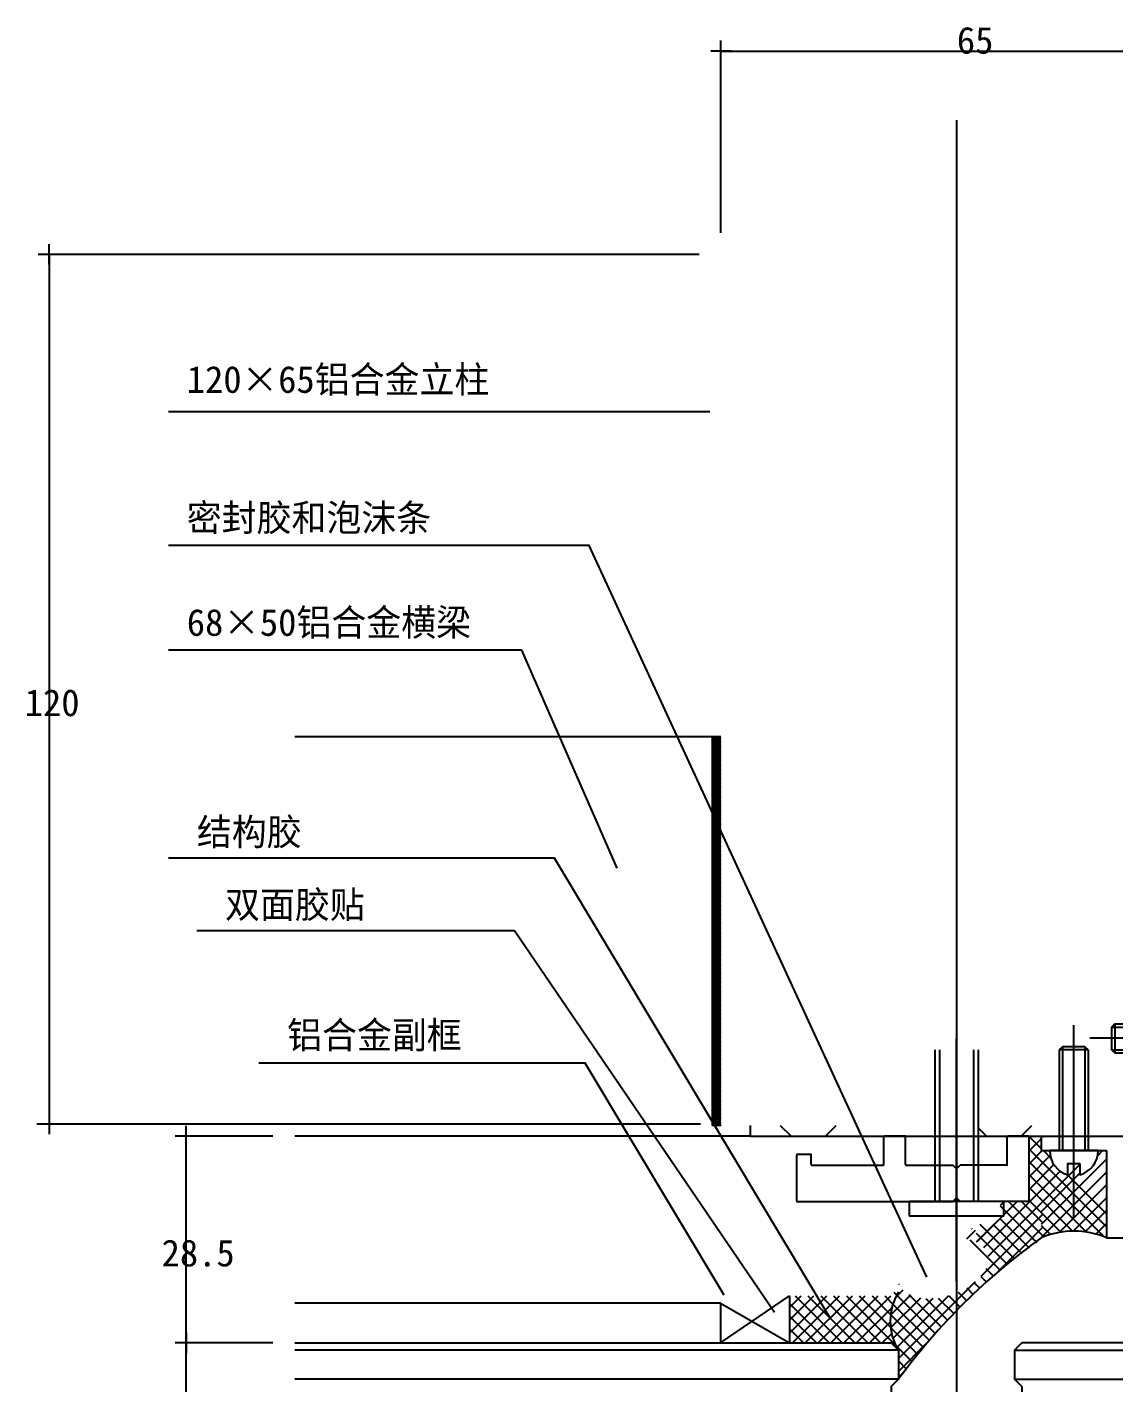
# Model space of a CAD drawing. Header units: metres. Extents: x -2523 to 2712, y 823 to 1125.
# Drawn here: x 2263.2 to 2412.9, y 938.3 to 1125.1 of the extents above; entities that cross this region are included whole.
import ezdxf

# ---------------------------------------------------------------- set-up
doc = ezdxf.new("R2010")
doc.units = ezdxf.units.M
for name, color, linetype in [('2', 2, 'Continuous'), ('3', 5, 'Continuous'), ('4', 4, 'Continuous'), ('ALUMINUM-H', 8, 'Continuous'), ('Dim', 3, 'Continuous')]:
    doc.layers.add(name, color=color, linetype=linetype)

# ---------------------------------------------------------------- blocks, each defined once
blk = doc.blocks.new('m4d')
at = {"color": 8}
for p, q in [((0, -9.25), (0, 17.3)), ((-1.59, 14.31), (-1.59, 0)), ((1.52, 14.31), (1.52, 0))]:
    blk.add_line(p, q, dxfattribs=at)
at = {"color": 4}
for p, q in [((-1.59, 14.31), (-2.03, 13.87)), ((1.97, 13.87), (-2.03, 13.87)), ((-2.03, 13.87), (-2.03, 0)), ((1.52, 14.31), (-1.59, 14.31)), ((1.97, 13.87), (1.52, 14.31)), ((1.97, 13.87), (1.97, 0))]:
    blk.add_line(p, q, dxfattribs=at)
blk.add_lwpolyline([(0.83, -1.75), (0.83, -3.34, 0.33), (3.33, 0), (-3.33, 0, 0.34), (-0.83, -3.34), (-0.83, -1.75)], format="xyb", close=True, dxfattribs=at)
blk = doc.blocks.new('_OBLIQUE')
blk.add_line((-0.37, 0), (0.37, 0))

msp = doc.modelspace()

# ---------------------------------------------------------------- hatches: boundary and pattern name
at = {"layer": 'ALUMINUM-H'}
h = msp.add_hatch(dxfattribs=at)
h.set_pattern_fill('ANSI37', scale=6)
h.paths.add_polyline_path([(2388.23, 972.25), (2388.23, 973.75), (2362.83, 973.75), (2362.83, 973.25), (2362.83, 972.25)])
h.paths.add_polyline_path([(2394.23, 973.75), (2394.23, 972.25), (2419.63, 972.25), (2419.63, 973.25), (2419.63, 973.75)])

# ---------------------------------------------------------------- linework, layer by layer
for p, q in [((2358.77, 1096.75), (2358.77, 1123.24)), ((2358.77, 1121.74), (2423.77, 1121.74)), ((2391.23, 1112.27), (2391.23, 871.22)), ((2355.77, 1093.75), (2264.75, 1093.75)), ((2266.25, 1093.75), (2266.25, 973.93)), ((2355.95, 973.93), (2264.54, 973.93)), ((2297.06, 972.27), (2283.61, 972.27)), ((2285.11, 943.77), (2285.11, 972.27)), ((2297.06, 943.77), (2283.61, 943.77)), ((2289.08, 943.77), (2283.61, 943.77)), ((2285.11, 922.77), (2285.11, 943.77))]:
    msp.add_line(p, q)
at = {"layer": '2'}
for p, q in [((2358.77, 1027.27), (2300.06, 1027.27)), ((2358.72, 972.25), (2300.06, 972.25)), ((2381.22, 968.35), (2381.22, 972.15)), ((2384.22, 972.25), (2381.32, 972.25)), ((2384.22, 968.35), (2384.22, 972.25)), ((2398.22, 968.35), (2398.22, 972.15)), ((2401.12, 972.25), (2398.32, 972.25)), ((2400.9, 972.27), (2413.9, 972.27)), ((2401.22, 963.25), (2401.22, 972.15)), ((2402.9, 972.27), (2402.9, 970.27)), ((2369.22, 963.35), (2369.22, 969.65)), ((2371.12, 969.75), (2369.32, 969.75)), ((2371.22, 968.35), (2371.22, 969.65)), ((2402.9, 970.27), (2411.9, 970.27)), ((2411.9, 970.27), (2411.9, 958.27)), ((2371.32, 968.25), (2381.12, 968.25)), ((2384.32, 968.25), (2390.72, 968.25)), ((2391.22, 967.75), (2390.72, 968.25)), ((2391.22, 967.75), (2391.72, 968.25)), ((2398.12, 968.25), (2391.72, 968.25)), ((2369.32, 963.25), (2390.72, 963.25)), ((2384.73, 961.25), (2384.73, 963.25)), ((2397.73, 963.25), (2384.73, 963.25)), ((2391.22, 963.75), (2390.72, 963.25)), ((2391.22, 963.75), (2391.72, 963.25)), ((2401.22, 963.25), (2391.72, 963.25)), ((2397.73, 961.25), (2397.73, 963.25)), ((2397.73, 961.25), (2384.73, 961.25)), ((2411.9, 958.27), (2426.9, 958.27)), ((2358.72, 949.25), (2300.06, 949.25))]:
    msp.add_line(p, q, dxfattribs=at)
for centre, start, end in [((2381.32, 972.15), 90, 180), ((2398.32, 972.15), 90, 180), ((2401.12, 972.15), 0, 90), ((2369.32, 969.65), 90, 180), ((2371.12, 969.65), 0, 90), ((2371.32, 968.35), 180, 270), ((2381.12, 968.35), 270, 0), ((2384.32, 968.35), 180, 270), ((2398.12, 968.35), 270, 0), ((2369.32, 963.35), 180, 270)]:
    msp.add_arc(centre, 0.1, start, end, dxfattribs=at)
at = {"layer": '3'}
for p, q in [((2383.23, 942.77), (2300.06, 942.77)), ((2399.23, 942.77), (2510.37, 942.77)), ((2383.23, 938.77), (2300.06, 938.77)), ((2399.23, 938.77), (2510.37, 938.77))]:
    msp.add_line(p, q, dxfattribs=at)
for points in [[(2300.06, 943.77), (2382.23, 943.77), (2383.23, 942.77), (2383.23, 938.77), (2382.23, 937.77), (2382.23, 928.77), (2383.23, 927.77), (2383.23, 923.77), (2382.23, 922.77), (2300.06, 922.77)], [(2510.37, 943.77), (2400.23, 943.77), (2399.23, 942.77), (2399.23, 938.77), (2400.23, 937.77), (2400.23, 928.77), (2399.23, 927.77), (2399.23, 923.77), (2400.23, 922.77), (2510.37, 922.77)]]:
    msp.add_lwpolyline(points, dxfattribs=at)
at = {"layer": '4'}
for p, q in [((2388.23, 984.16), (2388.23, 963.25)), ((2394.23, 984.16), (2394.23, 963.25)), ((2401.22, 972.24), (2402.9, 970.56)), ((2402.9, 971.9), (2401.22, 970.22)), ((2401.22, 970.48), (2411.9, 959.79)), ((2403.04, 970.27), (2401.22, 968.45)), ((2404.13, 969.59), (2401.22, 966.68)), ((2403.2, 970.27), (2404.22, 969.25)), ((2411.32, 970.27), (2410.67, 969.62)), ((2408.24, 968.4), (2395.53, 955.69)), ((2401.22, 968.71), (2411.5, 958.43)), ((2404.64, 968.34), (2401.22, 964.91)), ((2411.9, 969.09), (2402.9, 960.09)), ((2406.59, 968.51), (2406.57, 968.5)), ((2405.51, 967.44), (2394.96, 956.88)), ((2401.22, 966.94), (2409.1, 959.06)), ((2411.9, 967.32), (2402.9, 958.32)), ((2408.24, 967.19), (2402.9, 961.86)), ((2406.53, 966.94), (2411.9, 961.56)), ((2401.22, 965.17), (2407.21, 959.18)), ((2411.9, 965.55), (2405.35, 959)), ((2399.56, 963.25), (2394.07, 957.77)), ((2397.79, 963.25), (2397.23, 962.69)), ((2399.56, 963.25), (2397.23, 960.93)), ((2397.23, 962.65), (2402.23, 957.65)), ((2398.4, 963.25), (2403.12, 958.53)), ((2400.17, 963.25), (2403.12, 960.3)), ((2401.37, 963.25), (2405.59, 959.04)), ((2411.9, 963.78), (2407.3, 959.18)), ((2403.12, 961.51), (2394.56, 952.95)), ((2397.23, 960.88), (2401.25, 956.87)), ((2411.9, 962.02), (2408.96, 959.08)), ((2411.9, 960.25), (2410.43, 958.78)), ((2393.8, 959.27), (2392.61, 958.07)), ((2393.28, 959.53), (2393.35, 959.46)), ((2393.91, 958.9), (2398.24, 954.57)), ((2396.42, 960.12), (2393.94, 957.64)), ((2394.46, 960.12), (2399.23, 955.35)), ((2396.23, 960.12), (2400.23, 956.11)), ((2403.12, 959.74), (2396.55, 953.18)), ((2402.9, 959.95), (2404.15, 958.71)), ((2411.9, 958.48), (2411.75, 958.33)), ((2393.08, 957.96), (2397.27, 953.77)), ((2401.61, 958.27), (2402.28, 957.6)), ((2394.56, 952.95), (2395.36, 952.15)), ((2395.25, 954.02), (2396.31, 952.97)), ((2383.83, 951.06), (2382.86, 950.09)), ((2383.23, 951.9), (2383.3, 951.83)), ((2393.79, 952.18), (2391.23, 949.62)), ((2392.63, 951.35), (2393.51, 950.46)), ((2393.66, 952.07), (2394.43, 951.31)), ((2358.72, 943.77), (2368.23, 950.25)), ((2358.72, 949.25), (2368.23, 943.77)), ((2358.72, 949.25), (2358.72, 943.77)), ((2368.23, 950.25), (2368.23, 943.77)), ((2368.23, 945.14), (2373.34, 950.25)), ((2368.23, 946.91), (2371.58, 950.25)), ((2368.23, 948.67), (2369.81, 950.25)), ((2368.23, 949.23), (2373.7, 943.77)), ((2368.63, 943.77), (2375.11, 950.25)), ((2368.98, 950.25), (2375.47, 943.77)), ((2370.4, 943.77), (2376.88, 950.25)), ((2370.75, 950.25), (2377.23, 943.77)), ((2372.17, 943.77), (2378.65, 950.25)), ((2372.52, 950.25), (2379, 943.77)), ((2373.93, 943.77), (2380.42, 950.25)), ((2374.29, 950.25), (2380.77, 943.77)), ((2375.7, 943.77), (2382.18, 950.25)), ((2376.05, 950.25), (2382.86, 943.44)), ((2377.82, 950.25), (2382.14, 945.93)), ((2379.59, 950.25), (2382.15, 947.69)), ((2381.36, 950.25), (2382.47, 949.13)), ((2384.89, 950.35), (2382.14, 947.6)), ((2386.27, 949.96), (2382.15, 945.85)), ((2387.96, 949.89), (2382.47, 944.4)), ((2382.47, 949.13), (2387.46, 944.14)), ((2382.61, 950.77), (2383, 950.37)), ((2383, 950.36), (2388.28, 945.08)), ((2390.1, 950.26), (2383, 943.16)), ((2391.23, 949.62), (2383.23, 941.62)), ((2384.68, 950.45), (2389.12, 946.01)), ((2387.02, 949.88), (2389.97, 946.93)), ((2388.7, 949.96), (2390.84, 947.83)), ((2390.16, 950.28), (2391.23, 949.2)), ((2391.23, 949.2), (2391.71, 948.72)), ((2391.46, 950.75), (2392.6, 949.6)), ((2368.23, 947.46), (2371.93, 943.77)), ((2377.47, 943.77), (2382.33, 948.62)), ((2382.15, 947.68), (2386.65, 943.18)), ((2368.23, 945.7), (2370.16, 943.77)), ((2379.24, 943.77), (2382.1, 946.63)), ((2382.14, 945.92), (2385.86, 942.21)), ((2368.23, 943.93), (2368.39, 943.77)), ((2381, 943.77), (2382.29, 945.05)), ((2382.5, 943.5), (2382.73, 943.73)), ((2382.87, 943.42), (2385.07, 941.22)), ((2387.15, 943.77), (2383.23, 939.86)), ((2383.23, 941.29), (2384.31, 940.22)), ((2383.23, 939.52), (2383.55, 939.21))]:
    msp.add_line(p, q, dxfattribs=at)
for centre, radius, start, end in [((2407.4, 947.65), 11.53, 67.02, 112.98), ((2454.13, 886.92), 87.83, 125.68, 143.82), ((2389.7, 946.77), 7.6, 148.25, 211.75)]:
    msp.add_arc(centre, radius, start, end, dxfattribs=at)
at = {"layer": 'ALUMINUM-H'}
for p, q in [((2357.57, 1027.25), (2357.57, 973.75)), ((2357.57, 1026.12), (2358.7, 1027.25)), ((2357.57, 1026.3), (2358.52, 1027.25)), ((2357.57, 1026.47), (2358.35, 1027.25)), ((2357.57, 1026.65), (2358.17, 1027.25)), ((2357.57, 1026.83), (2357.99, 1027.25)), ((2357.57, 1027), (2357.82, 1027.25)), ((2357.57, 1027.18), (2357.64, 1027.25)), ((2358.77, 1026.02), (2357.57, 1027.22)), ((2357.57, 1025.94), (2358.77, 1027.14)), ((2358.77, 1025.85), (2357.57, 1027.05)), ((2357.57, 1025.76), (2358.77, 1026.96)), ((2358.77, 1025.67), (2357.57, 1026.87)), ((2357.57, 1025.59), (2358.77, 1026.79)), ((2358.77, 1025.49), (2357.57, 1026.69)), ((2357.57, 1025.41), (2358.77, 1026.61)), ((2358.77, 1025.31), (2357.57, 1026.51)), ((2357.57, 1025.23), (2358.77, 1026.43)), ((2358.77, 1025.14), (2357.57, 1026.34)), ((2357.57, 1025.06), (2358.77, 1026.26)), ((2358.77, 1024.96), (2357.57, 1026.16)), ((2357.57, 1024.88), (2358.77, 1026.08)), ((2358.77, 1024.78), (2357.57, 1025.98)), ((2357.57, 1024.7), (2358.77, 1025.9)), ((2358.77, 1024.61), (2357.57, 1025.81)), ((2357.57, 1024.53), (2358.77, 1025.73)), ((2358.77, 1024.43), (2357.57, 1025.63)), ((2358.77, 1026.2), (2357.72, 1027.25)), ((2358.77, 1026.38), (2357.9, 1027.25)), ((2358.77, 1026.55), (2358.07, 1027.25)), ((2358.77, 1026.73), (2358.25, 1027.25)), ((2358.77, 1026.91), (2358.43, 1027.25)), ((2358.77, 1027.08), (2358.6, 1027.25)), ((2357.57, 1024.35), (2358.77, 1025.55)), ((2358.77, 1024.25), (2357.57, 1025.45)), ((2357.57, 1024.17), (2358.77, 1025.37)), ((2358.77, 1024.08), (2357.57, 1025.28)), ((2357.57, 1024), (2358.77, 1025.2)), ((2358.77, 1023.9), (2357.57, 1025.1)), ((2357.57, 1023.82), (2358.77, 1025.02)), ((2358.77, 1023.72), (2357.57, 1024.92)), ((2357.57, 1023.64), (2358.77, 1024.84)), ((2358.77, 1023.55), (2357.57, 1024.75)), ((2357.57, 1023.47), (2358.77, 1024.67)), ((2358.77, 1023.37), (2357.57, 1024.57)), ((2357.57, 1023.29), (2358.77, 1024.49)), ((2358.77, 1023.19), (2357.57, 1024.39)), ((2357.57, 1023.11), (2358.77, 1024.31)), ((2358.77, 1023.02), (2357.57, 1024.22)), ((2357.57, 1022.94), (2358.77, 1024.14)), ((2358.77, 1022.84), (2357.57, 1024.04)), ((2357.57, 1022.76), (2358.77, 1023.96)), ((2358.77, 1022.66), (2357.57, 1023.86)), ((2357.57, 1022.58), (2358.77, 1023.78)), ((2358.77, 1022.49), (2357.57, 1023.69)), ((2357.57, 1022.41), (2358.77, 1023.61)), ((2358.77, 1022.31), (2357.57, 1023.51)), ((2357.57, 1022.23), (2358.77, 1023.43)), ((2358.77, 1022.13), (2357.57, 1023.33)), ((2357.57, 1022.05), (2358.77, 1023.25)), ((2358.77, 1021.96), (2357.57, 1023.16)), ((2357.57, 1021.88), (2358.77, 1023.08)), ((2358.77, 1021.78), (2357.57, 1022.98)), ((2357.57, 1021.7), (2358.77, 1022.9)), ((2358.77, 1021.6), (2357.57, 1022.8)), ((2357.57, 1021.52), (2358.77, 1022.72)), ((2358.77, 1021.43), (2357.57, 1022.63)), ((2357.57, 1021.35), (2358.77, 1022.55)), ((2358.77, 1021.25), (2357.57, 1022.45)), ((2357.57, 1021.17), (2358.77, 1022.37)), ((2358.77, 1021.07), (2357.57, 1022.27)), ((2357.57, 1020.99), (2358.77, 1022.19)), ((2358.77, 1020.9), (2357.57, 1022.1)), ((2357.57, 1020.82), (2358.77, 1022.02)), ((2358.77, 1020.72), (2357.57, 1021.92)), ((2357.57, 1020.64), (2358.77, 1021.84)), ((2358.77, 1020.54), (2357.57, 1021.74)), ((2357.57, 1020.46), (2358.77, 1021.66)), ((2358.77, 1020.36), (2357.57, 1021.56)), ((2357.57, 1020.28), (2358.77, 1021.48)), ((2358.77, 1020.19), (2357.57, 1021.39)), ((2357.57, 1020.11), (2358.77, 1021.31)), ((2358.77, 1020.01), (2357.57, 1021.21)), ((2357.57, 1019.93), (2358.77, 1021.13)), ((2358.77, 1019.83), (2357.57, 1021.03)), ((2357.57, 1019.75), (2358.77, 1020.95)), ((2358.77, 1019.66), (2357.57, 1020.86)), ((2357.57, 1019.58), (2358.77, 1020.78)), ((2358.77, 1019.48), (2357.57, 1020.68)), ((2357.57, 1019.4), (2358.77, 1020.6)), ((2358.77, 1019.3), (2357.57, 1020.5)), ((2357.57, 1019.22), (2358.77, 1020.42)), ((2358.77, 1019.13), (2357.57, 1020.33)), ((2357.57, 1019.05), (2358.77, 1020.25)), ((2358.77, 1018.95), (2357.57, 1020.15)), ((2357.57, 1018.87), (2358.77, 1020.07)), ((2358.77, 1018.77), (2357.57, 1019.97)), ((2357.57, 1018.69), (2358.77, 1019.89)), ((2358.77, 1018.6), (2357.57, 1019.8)), ((2357.57, 1018.52), (2358.77, 1019.72)), ((2358.77, 1018.42), (2357.57, 1019.62)), ((2357.57, 1018.34), (2358.77, 1019.54)), ((2358.77, 1018.24), (2357.57, 1019.44)), ((2357.57, 1018.16), (2358.77, 1019.36)), ((2358.77, 1018.07), (2357.57, 1019.27)), ((2357.57, 1017.99), (2358.77, 1019.19)), ((2358.77, 1017.89), (2357.57, 1019.09)), ((2357.57, 1017.81), (2358.77, 1019.01)), ((2358.77, 1017.71), (2357.57, 1018.91)), ((2357.57, 1017.63), (2358.77, 1018.83)), ((2358.77, 1017.54), (2357.57, 1018.74)), ((2357.57, 1017.46), (2358.77, 1018.66)), ((2358.77, 1017.36), (2357.57, 1018.56)), ((2357.57, 1017.28), (2358.77, 1018.48)), ((2358.77, 1017.18), (2357.57, 1018.38)), ((2357.57, 1017.1), (2358.77, 1018.3)), ((2358.77, 1017.01), (2357.57, 1018.21)), ((2357.57, 1016.93), (2358.77, 1018.13)), ((2358.77, 1016.83), (2357.57, 1018.03)), ((2357.57, 1016.75), (2358.77, 1017.95)), ((2358.77, 1016.65), (2357.57, 1017.85)), ((2357.57, 1016.57), (2358.77, 1017.77)), ((2358.77, 1016.48), (2357.57, 1017.68)), ((2357.57, 1016.4), (2358.77, 1017.6)), ((2358.77, 1016.3), (2357.57, 1017.5)), ((2357.57, 1016.22), (2358.77, 1017.42)), ((2358.77, 1016.12), (2357.57, 1017.32)), ((2357.57, 1016.04), (2358.77, 1017.24)), ((2358.77, 1015.95), (2357.57, 1017.15)), ((2357.57, 1015.87), (2358.77, 1017.07)), ((2358.77, 1015.77), (2357.57, 1016.97)), ((2357.57, 1015.69), (2358.77, 1016.89)), ((2358.77, 1015.59), (2357.57, 1016.79)), ((2357.57, 1015.51), (2358.77, 1016.71)), ((2358.77, 1015.42), (2357.57, 1016.62)), ((2357.57, 1015.34), (2358.77, 1016.54)), ((2358.77, 1015.24), (2357.57, 1016.44)), ((2357.57, 1015.16), (2358.77, 1016.36)), ((2358.77, 1015.06), (2357.57, 1016.26)), ((2357.57, 1014.98), (2358.77, 1016.18)), ((2358.77, 1014.88), (2357.57, 1016.08)), ((2357.57, 1014.8), (2358.77, 1016)), ((2358.77, 1014.71), (2357.57, 1015.91)), ((2357.57, 1014.63), (2358.77, 1015.83)), ((2358.77, 1014.53), (2357.57, 1015.73)), ((2357.57, 1014.45), (2358.77, 1015.65)), ((2358.77, 1014.35), (2357.57, 1015.55)), ((2357.57, 1014.27), (2358.77, 1015.47)), ((2358.77, 1014.18), (2357.57, 1015.38)), ((2357.57, 1014.1), (2358.77, 1015.3)), ((2358.77, 1014), (2357.57, 1015.2)), ((2357.57, 1013.92), (2358.77, 1015.12)), ((2358.77, 1013.82), (2357.57, 1015.02)), ((2357.57, 1013.74), (2358.77, 1014.94)), ((2358.77, 1013.65), (2357.57, 1014.85)), ((2357.57, 1013.57), (2358.77, 1014.77)), ((2358.77, 1013.47), (2357.57, 1014.67)), ((2357.57, 1013.39), (2358.77, 1014.59)), ((2358.77, 1013.29), (2357.57, 1014.49)), ((2357.57, 1013.21), (2358.77, 1014.41)), ((2358.77, 1013.12), (2357.57, 1014.32)), ((2357.57, 1013.04), (2358.77, 1014.24)), ((2358.77, 1012.94), (2357.57, 1014.14)), ((2357.57, 1012.86), (2358.77, 1014.06)), ((2358.77, 1012.76), (2357.57, 1013.96)), ((2357.57, 1012.68), (2358.77, 1013.88)), ((2358.77, 1012.59), (2357.57, 1013.79)), ((2357.57, 1012.51), (2358.77, 1013.71)), ((2358.77, 1012.41), (2357.57, 1013.61)), ((2357.57, 1012.33), (2358.77, 1013.53)), ((2358.77, 1012.23), (2357.57, 1013.43)), ((2357.57, 1012.15), (2358.77, 1013.35)), ((2358.77, 1012.06), (2357.57, 1013.26)), ((2357.57, 1011.98), (2358.77, 1013.18)), ((2358.77, 1011.88), (2357.57, 1013.08)), ((2357.57, 1011.8), (2358.77, 1013)), ((2358.77, 1011.7), (2357.57, 1012.9)), ((2357.57, 1011.62), (2358.77, 1012.82)), ((2358.77, 1011.53), (2357.57, 1012.73)), ((2357.57, 1011.45), (2358.77, 1012.65)), ((2358.77, 1011.35), (2357.57, 1012.55)), ((2357.57, 1011.27), (2358.77, 1012.47)), ((2358.77, 1011.17), (2357.57, 1012.37)), ((2357.57, 1011.09), (2358.77, 1012.29)), ((2358.77, 1011), (2357.57, 1012.2)), ((2357.57, 1010.92), (2358.77, 1012.12)), ((2358.77, 1010.82), (2357.57, 1012.02)), ((2357.57, 1010.74), (2358.77, 1011.94)), ((2358.77, 1010.64), (2357.57, 1011.84)), ((2357.57, 1010.56), (2358.77, 1011.76)), ((2358.77, 1010.47), (2357.57, 1011.67)), ((2357.57, 1010.39), (2358.77, 1011.59)), ((2358.77, 1010.29), (2357.57, 1011.49)), ((2357.57, 1010.21), (2358.77, 1011.41)), ((2358.77, 1010.11), (2357.57, 1011.31)), ((2357.57, 1010.03), (2358.77, 1011.23)), ((2358.77, 1009.94), (2357.57, 1011.14)), ((2357.57, 1009.85), (2358.77, 1011.05)), ((2358.77, 1009.76), (2357.57, 1010.96)), ((2357.57, 1009.68), (2358.77, 1010.88)), ((2358.77, 1009.58), (2357.57, 1010.78)), ((2357.57, 1009.5), (2358.77, 1010.7)), ((2358.77, 1009.4), (2357.57, 1010.6)), ((2357.57, 1009.32), (2358.77, 1010.52)), ((2358.77, 1009.23), (2357.57, 1010.43)), ((2357.57, 1009.15), (2358.77, 1010.35)), ((2358.77, 1009.05), (2357.57, 1010.25)), ((2357.57, 1008.97), (2358.77, 1010.17)), ((2358.77, 1008.87), (2357.57, 1010.07)), ((2357.57, 1008.79), (2358.77, 1009.99)), ((2358.77, 1008.7), (2357.57, 1009.9)), ((2357.57, 1008.62), (2358.77, 1009.82)), ((2358.77, 1008.52), (2357.57, 1009.72)), ((2357.57, 1008.44), (2358.77, 1009.64)), ((2358.77, 1008.34), (2357.57, 1009.54)), ((2357.57, 1008.26), (2358.77, 1009.46)), ((2358.77, 1008.17), (2357.57, 1009.37)), ((2357.57, 1008.09), (2358.77, 1009.29)), ((2358.77, 1007.99), (2357.57, 1009.19)), ((2357.57, 1007.91), (2358.77, 1009.11)), ((2358.77, 1007.81), (2357.57, 1009.01)), ((2357.57, 1007.73), (2358.77, 1008.93)), ((2358.77, 1007.64), (2357.57, 1008.84)), ((2357.57, 1007.56), (2358.77, 1008.76)), ((2358.77, 1007.46), (2357.57, 1008.66)), ((2357.57, 1007.38), (2358.77, 1008.58)), ((2358.77, 1007.28), (2357.57, 1008.48)), ((2357.57, 1007.2), (2358.77, 1008.4)), ((2358.77, 1007.11), (2357.57, 1008.31)), ((2357.57, 1007.03), (2358.77, 1008.23)), ((2358.77, 1006.93), (2357.57, 1008.13)), ((2357.57, 1006.85), (2358.77, 1008.05)), ((2358.77, 1006.75), (2357.57, 1007.95)), ((2357.57, 1006.67), (2358.77, 1007.87)), ((2358.77, 1006.58), (2357.57, 1007.78)), ((2357.57, 1006.5), (2358.77, 1007.7)), ((2358.77, 1006.4), (2357.57, 1007.6)), ((2357.57, 1006.32), (2358.77, 1007.52)), ((2358.77, 1006.22), (2357.57, 1007.42)), ((2357.57, 1006.14), (2358.77, 1007.34)), ((2358.77, 1006.05), (2357.57, 1007.25)), ((2357.57, 1005.97), (2358.77, 1007.17)), ((2358.77, 1005.87), (2357.57, 1007.07)), ((2357.57, 1005.79), (2358.77, 1006.99)), ((2358.77, 1005.69), (2357.57, 1006.89)), ((2357.57, 1005.61), (2358.77, 1006.81)), ((2358.77, 1005.52), (2357.57, 1006.72)), ((2357.57, 1005.44), (2358.77, 1006.64)), ((2358.77, 1005.34), (2357.57, 1006.54)), ((2357.57, 1005.26), (2358.77, 1006.46)), ((2358.77, 1005.16), (2357.57, 1006.36)), ((2357.57, 1005.08), (2358.77, 1006.28)), ((2358.77, 1004.99), (2357.57, 1006.19)), ((2357.57, 1004.91), (2358.77, 1006.11)), ((2358.77, 1004.81), (2357.57, 1006.01)), ((2357.57, 1004.73), (2358.77, 1005.93)), ((2358.77, 1004.63), (2357.57, 1005.83)), ((2357.57, 1004.55), (2358.77, 1005.75)), ((2358.77, 1004.46), (2357.57, 1005.66)), ((2357.57, 1004.37), (2358.77, 1005.57)), ((2358.77, 1004.28), (2357.57, 1005.48)), ((2357.57, 1004.2), (2358.77, 1005.4)), ((2358.77, 1004.1), (2357.57, 1005.3)), ((2357.57, 1004.02), (2358.77, 1005.22)), ((2358.77, 1003.92), (2357.57, 1005.12)), ((2357.57, 1003.84), (2358.77, 1005.04)), ((2358.77, 1003.75), (2357.57, 1004.95)), ((2357.57, 1003.67), (2358.77, 1004.87)), ((2358.77, 1003.57), (2357.57, 1004.77)), ((2357.57, 1003.49), (2358.77, 1004.69)), ((2358.77, 1003.39), (2357.57, 1004.59)), ((2357.57, 1003.31), (2358.77, 1004.51)), ((2358.77, 1003.22), (2357.57, 1004.42)), ((2357.57, 1003.14), (2358.77, 1004.34)), ((2358.77, 1003.04), (2357.57, 1004.24)), ((2357.57, 1002.96), (2358.77, 1004.16)), ((2358.77, 1002.86), (2357.57, 1004.06)), ((2357.57, 1002.78), (2358.77, 1003.98)), ((2358.77, 1002.69), (2357.57, 1003.89)), ((2357.57, 1002.61), (2358.77, 1003.81)), ((2358.77, 1002.51), (2357.57, 1003.71)), ((2357.57, 1002.43), (2358.77, 1003.63)), ((2358.77, 1002.33), (2357.57, 1003.53)), ((2357.57, 1002.25), (2358.77, 1003.45)), ((2358.77, 1002.16), (2357.57, 1003.36)), ((2357.57, 1002.08), (2358.77, 1003.28)), ((2358.77, 1001.98), (2357.57, 1003.18)), ((2357.57, 1001.9), (2358.77, 1003.1)), ((2358.77, 1001.8), (2357.57, 1003)), ((2357.57, 1001.72), (2358.77, 1002.92)), ((2358.77, 1001.63), (2357.57, 1002.83)), ((2357.57, 1001.55), (2358.77, 1002.75)), ((2358.77, 1001.45), (2357.57, 1002.65)), ((2357.57, 1001.37), (2358.77, 1002.57)), ((2358.77, 1001.27), (2357.57, 1002.47)), ((2357.57, 1001.19), (2358.77, 1002.39)), ((2358.77, 1001.1), (2357.57, 1002.3)), ((2357.57, 1001.02), (2358.77, 1002.22)), ((2358.77, 1000.92), (2357.57, 1002.12)), ((2357.57, 1000.84), (2358.77, 1002.04)), ((2358.77, 1000.74), (2357.57, 1001.94)), ((2357.57, 1000.66), (2358.77, 1001.86)), ((2358.77, 1000.57), (2357.57, 1001.77)), ((2357.57, 1000.49), (2358.77, 1001.69)), ((2358.77, 1000.39), (2357.57, 1001.59)), ((2357.57, 1000.31), (2358.77, 1001.51)), ((2358.77, 1000.21), (2357.57, 1001.41)), ((2357.57, 1000.13), (2358.77, 1001.33)), ((2358.77, 1000.04), (2357.57, 1001.24)), ((2357.57, 999.96), (2358.77, 1001.16)), ((2358.77, 999.86), (2357.57, 1001.06)), ((2357.57, 999.78), (2358.77, 1000.98)), ((2358.77, 999.68), (2357.57, 1000.88)), ((2357.57, 999.6), (2358.77, 1000.8)), ((2358.77, 999.51), (2357.57, 1000.71)), ((2357.57, 999.43), (2358.77, 1000.63)), ((2358.77, 999.33), (2357.57, 1000.53)), ((2357.57, 999.25), (2358.77, 1000.45)), ((2358.77, 999.15), (2357.57, 1000.35)), ((2357.57, 999.07), (2358.77, 1000.27)), ((2358.77, 998.97), (2357.57, 1000.17)), ((2357.57, 998.89), (2358.77, 1000.09)), ((2358.77, 998.8), (2357.57, 1000)), ((2357.57, 998.72), (2358.77, 999.92)), ((2358.77, 998.62), (2357.57, 999.82)), ((2357.57, 998.54), (2358.77, 999.74)), ((2358.77, 998.44), (2357.57, 999.64)), ((2357.57, 998.36), (2358.77, 999.56)), ((2358.77, 998.27), (2357.57, 999.47)), ((2357.57, 998.19), (2358.77, 999.39)), ((2358.77, 998.09), (2357.57, 999.29)), ((2357.57, 998.01), (2358.77, 999.21)), ((2358.77, 997.91), (2357.57, 999.11)), ((2357.57, 997.83), (2358.77, 999.03)), ((2358.77, 997.74), (2357.57, 998.94)), ((2357.57, 997.66), (2358.77, 998.86)), ((2358.77, 997.56), (2357.57, 998.76)), ((2357.57, 997.48), (2358.77, 998.68)), ((2358.77, 997.38), (2357.57, 998.58)), ((2357.57, 997.3), (2358.77, 998.5)), ((2358.77, 997.21), (2357.57, 998.41)), ((2357.57, 997.13), (2358.77, 998.33)), ((2358.77, 997.03), (2357.57, 998.23)), ((2357.57, 996.95), (2358.77, 998.15)), ((2358.77, 996.85), (2357.57, 998.05)), ((2357.57, 996.77), (2358.77, 997.97)), ((2358.77, 996.68), (2357.57, 997.88)), ((2357.57, 996.6), (2358.77, 997.8)), ((2358.77, 996.5), (2357.57, 997.7)), ((2357.57, 996.42), (2358.77, 997.62)), ((2358.77, 996.32), (2357.57, 997.52)), ((2357.57, 996.24), (2358.77, 997.44)), ((2358.77, 996.15), (2357.57, 997.35)), ((2357.57, 996.07), (2358.77, 997.27)), ((2358.77, 995.97), (2357.57, 997.17)), ((2357.57, 995.89), (2358.77, 997.09)), ((2358.77, 995.79), (2357.57, 996.99)), ((2357.57, 995.71), (2358.77, 996.91)), ((2358.77, 995.62), (2357.57, 996.82)), ((2357.57, 995.54), (2358.77, 996.74)), ((2358.77, 995.44), (2357.57, 996.64)), ((2357.57, 995.36), (2358.77, 996.56)), ((2358.77, 995.26), (2357.57, 996.46)), ((2357.57, 995.18), (2358.77, 996.38)), ((2358.77, 995.09), (2357.57, 996.29)), ((2357.57, 995.01), (2358.77, 996.21)), ((2358.77, 994.91), (2357.57, 996.11)), ((2357.57, 994.83), (2358.77, 996.03)), ((2358.77, 994.73), (2357.57, 995.93)), ((2357.57, 994.65), (2358.77, 995.85)), ((2358.77, 994.56), (2357.57, 995.76)), ((2357.57, 994.48), (2358.77, 995.68)), ((2358.77, 994.38), (2357.57, 995.58)), ((2357.57, 994.3), (2358.77, 995.5)), ((2358.77, 994.2), (2357.57, 995.4)), ((2357.57, 994.12), (2358.77, 995.32)), ((2358.77, 994.03), (2357.57, 995.23)), ((2357.57, 993.95), (2358.77, 995.15)), ((2358.77, 993.85), (2357.57, 995.05)), ((2357.57, 993.77), (2358.77, 994.97)), ((2358.77, 993.67), (2357.57, 994.87)), ((2357.57, 993.59), (2358.77, 994.79)), ((2358.77, 993.49), (2357.57, 994.69)), ((2357.57, 993.41), (2358.77, 994.61)), ((2358.77, 993.32), (2357.57, 994.52)), ((2357.57, 993.24), (2358.77, 994.44)), ((2358.77, 993.14), (2357.57, 994.34)), ((2357.57, 993.06), (2358.77, 994.26)), ((2358.77, 992.96), (2357.57, 994.16)), ((2357.57, 992.88), (2358.77, 994.08)), ((2358.77, 992.79), (2357.57, 993.99)), ((2357.57, 992.71), (2358.77, 993.91)), ((2358.77, 992.61), (2357.57, 993.81)), ((2357.57, 992.53), (2358.77, 993.73)), ((2358.77, 992.43), (2357.57, 993.63)), ((2357.57, 992.35), (2358.77, 993.55)), ((2358.77, 992.26), (2357.57, 993.46)), ((2357.57, 992.18), (2358.77, 993.38)), ((2358.77, 992.08), (2357.57, 993.28)), ((2357.57, 992), (2358.77, 993.2)), ((2358.77, 991.9), (2357.57, 993.1)), ((2357.57, 991.82), (2358.77, 993.02)), ((2358.77, 991.73), (2357.57, 992.93)), ((2357.57, 991.65), (2358.77, 992.85)), ((2358.77, 991.55), (2357.57, 992.75)), ((2357.57, 991.47), (2358.77, 992.67)), ((2358.77, 991.37), (2357.57, 992.57)), ((2357.57, 991.29), (2358.77, 992.49)), ((2358.77, 991.2), (2357.57, 992.4)), ((2357.57, 991.12), (2358.77, 992.32)), ((2358.77, 991.02), (2357.57, 992.22)), ((2357.57, 990.94), (2358.77, 992.14)), ((2358.77, 990.84), (2357.57, 992.04)), ((2357.57, 990.76), (2358.77, 991.96)), ((2358.77, 990.67), (2357.57, 991.87)), ((2357.57, 990.59), (2358.77, 991.79)), ((2358.77, 990.49), (2357.57, 991.69)), ((2357.57, 990.41), (2358.77, 991.61)), ((2358.77, 990.31), (2357.57, 991.51)), ((2357.57, 990.23), (2358.77, 991.43)), ((2358.77, 990.14), (2357.57, 991.34)), ((2357.57, 990.06), (2358.77, 991.26)), ((2358.77, 989.96), (2357.57, 991.16)), ((2357.57, 989.88), (2358.77, 991.08)), ((2358.77, 989.78), (2357.57, 990.98)), ((2357.57, 989.7), (2358.77, 990.9)), ((2358.77, 989.61), (2357.57, 990.81)), ((2357.57, 989.53), (2358.77, 990.73)), ((2358.77, 989.43), (2357.57, 990.63)), ((2357.57, 989.35), (2358.77, 990.55)), ((2358.77, 989.25), (2357.57, 990.45)), ((2357.57, 989.17), (2358.77, 990.37)), ((2358.77, 989.08), (2357.57, 990.28)), ((2357.57, 989), (2358.77, 990.2)), ((2358.77, 988.9), (2357.57, 990.1)), ((2357.57, 988.82), (2358.77, 990.02)), ((2358.77, 988.72), (2357.57, 989.92)), ((2357.57, 988.64), (2358.77, 989.84)), ((2358.77, 988.55), (2357.57, 989.75)), ((2357.57, 988.46), (2358.77, 989.66)), ((2358.77, 988.37), (2357.57, 989.57)), ((2357.57, 988.29), (2358.77, 989.49)), ((2358.77, 988.19), (2357.57, 989.39)), ((2357.57, 988.11), (2358.77, 989.31)), ((2358.77, 988.01), (2357.57, 989.21)), ((2357.57, 987.93), (2358.77, 989.13)), ((2358.77, 987.84), (2357.57, 989.04)), ((2357.57, 987.76), (2358.77, 988.96)), ((2358.77, 987.66), (2357.57, 988.86)), ((2357.57, 987.58), (2358.77, 988.78)), ((2358.77, 987.48), (2357.57, 988.68)), ((2357.57, 987.4), (2358.77, 988.6)), ((2358.77, 987.31), (2357.57, 988.51)), ((2357.57, 987.23), (2358.77, 988.43)), ((2358.77, 987.13), (2357.57, 988.33)), ((2357.57, 987.05), (2358.77, 988.25)), ((2358.77, 986.95), (2357.57, 988.15)), ((2357.57, 986.87), (2358.77, 988.07)), ((2358.77, 986.78), (2357.57, 987.98)), ((2357.57, 986.7), (2358.77, 987.9)), ((2358.77, 986.6), (2357.57, 987.8)), ((2357.57, 986.52), (2358.77, 987.72)), ((2358.77, 986.42), (2357.57, 987.62)), ((2357.57, 986.34), (2358.77, 987.54)), ((2358.77, 986.25), (2357.57, 987.45)), ((2357.57, 986.17), (2358.77, 987.37)), ((2358.77, 986.07), (2357.57, 987.27)), ((2357.57, 985.99), (2358.77, 987.19)), ((2358.77, 985.89), (2357.57, 987.09)), ((2357.57, 985.81), (2358.77, 987.01)), ((2358.77, 985.72), (2357.57, 986.92)), ((2357.57, 985.64), (2358.77, 986.84)), ((2358.77, 985.54), (2357.57, 986.74)), ((2357.57, 985.46), (2358.77, 986.66)), ((2358.77, 985.36), (2357.57, 986.56)), ((2357.57, 985.28), (2358.77, 986.48)), ((2358.77, 985.19), (2357.57, 986.39)), ((2357.57, 985.11), (2358.77, 986.31)), ((2358.77, 985.01), (2357.57, 986.21)), ((2357.57, 984.93), (2358.77, 986.13)), ((2358.77, 984.83), (2357.57, 986.03)), ((2357.57, 984.75), (2358.77, 985.95)), ((2358.77, 984.66), (2357.57, 985.86)), ((2357.57, 984.58), (2358.77, 985.78)), ((2358.77, 984.48), (2357.57, 985.68)), ((2357.57, 984.4), (2358.77, 985.6)), ((2358.77, 984.3), (2357.57, 985.5)), ((2357.57, 984.22), (2358.77, 985.42)), ((2358.77, 984.13), (2357.57, 985.33)), ((2357.57, 984.05), (2358.77, 985.25)), ((2358.77, 983.95), (2357.57, 985.15)), ((2357.57, 983.87), (2358.77, 985.07)), ((2358.77, 983.77), (2357.57, 984.97)), ((2357.57, 983.69), (2358.77, 984.89)), ((2358.77, 983.6), (2357.57, 984.8)), ((2357.57, 983.52), (2358.77, 984.72)), ((2358.77, 983.42), (2357.57, 984.62)), ((2357.57, 983.34), (2358.77, 984.54)), ((2391.23, 952.24), (2391.23, 985.66)), ((2358.77, 983.24), (2357.57, 984.44)), ((2357.57, 983.16), (2358.77, 984.36)), ((2358.77, 983.07), (2357.57, 984.27)), ((2357.57, 982.98), (2358.77, 984.18)), ((2358.77, 982.89), (2357.57, 984.09)), ((2357.57, 982.81), (2358.77, 984.01)), ((2358.77, 982.71), (2357.57, 983.91)), ((2357.57, 982.63), (2358.77, 983.83)), ((2358.77, 982.53), (2357.57, 983.73)), ((2357.57, 982.45), (2358.77, 983.65)), ((2358.77, 982.36), (2357.57, 983.56)), ((2357.57, 982.28), (2358.77, 983.48)), ((2358.77, 982.18), (2357.57, 983.38)), ((2357.57, 982.1), (2358.77, 983.3)), ((2358.77, 982), (2357.57, 983.2)), ((2357.57, 981.92), (2358.77, 983.12)), ((2358.77, 981.83), (2357.57, 983.03)), ((2357.57, 981.75), (2358.77, 982.95)), ((2358.77, 981.65), (2357.57, 982.85)), ((2357.57, 981.57), (2358.77, 982.77)), ((2358.77, 981.47), (2357.57, 982.67)), ((2388.9, 984.16), (2388.9, 963.25)), ((2393.57, 984.16), (2393.57, 963.25)), ((2357.57, 981.39), (2358.77, 982.59)), ((2358.77, 981.3), (2357.57, 982.5)), ((2357.57, 981.22), (2358.77, 982.42)), ((2358.77, 981.12), (2357.57, 982.32)), ((2357.57, 981.04), (2358.77, 982.24)), ((2358.77, 980.94), (2357.57, 982.14)), ((2357.57, 980.86), (2358.77, 982.06)), ((2358.77, 980.77), (2357.57, 981.97)), ((2357.57, 980.69), (2358.77, 981.89)), ((2358.77, 980.59), (2357.57, 981.79)), ((2357.57, 980.51), (2358.77, 981.71)), ((2358.77, 980.41), (2357.57, 981.61)), ((2357.57, 980.33), (2358.77, 981.53)), ((2358.77, 980.24), (2357.57, 981.44)), ((2357.57, 980.16), (2358.77, 981.36)), ((2358.77, 980.06), (2357.57, 981.26)), ((2357.57, 979.98), (2358.77, 981.18)), ((2358.77, 979.88), (2357.57, 981.08)), ((2357.57, 979.8), (2358.77, 981)), ((2358.77, 979.71), (2357.57, 980.91)), ((2357.57, 979.63), (2358.77, 980.83)), ((2358.77, 979.53), (2357.57, 980.73)), ((2357.57, 979.45), (2358.77, 980.65)), ((2358.77, 979.35), (2357.57, 980.55)), ((2357.57, 979.27), (2358.77, 980.47)), ((2358.77, 979.18), (2357.57, 980.38)), ((2357.57, 979.1), (2358.77, 980.3)), ((2358.77, 979), (2357.57, 980.2)), ((2357.57, 978.92), (2358.77, 980.12)), ((2358.77, 978.82), (2357.57, 980.02)), ((2357.57, 978.74), (2358.77, 979.94)), ((2358.77, 978.65), (2357.57, 979.85)), ((2357.57, 978.57), (2358.77, 979.77)), ((2358.77, 978.47), (2357.57, 979.67)), ((2357.57, 978.39), (2358.77, 979.59)), ((2358.77, 978.29), (2357.57, 979.49)), ((2357.57, 978.21), (2358.77, 979.41)), ((2358.77, 978.12), (2357.57, 979.32)), ((2357.57, 978.04), (2358.77, 979.24)), ((2358.77, 977.94), (2357.57, 979.14)), ((2357.57, 977.86), (2358.77, 979.06)), ((2358.77, 977.76), (2357.57, 978.96)), ((2357.57, 977.68), (2358.77, 978.88)), ((2358.77, 977.58), (2357.57, 978.78)), ((2357.57, 977.5), (2358.77, 978.7)), ((2358.77, 977.41), (2357.57, 978.61)), ((2357.57, 977.33), (2358.77, 978.53)), ((2358.77, 977.23), (2357.57, 978.43)), ((2357.57, 977.15), (2358.77, 978.35)), ((2358.77, 977.05), (2357.57, 978.25)), ((2357.57, 976.97), (2358.77, 978.17)), ((2358.77, 976.88), (2357.57, 978.08)), ((2357.57, 976.8), (2358.77, 978)), ((2358.77, 976.7), (2357.57, 977.9)), ((2357.57, 976.62), (2358.77, 977.82)), ((2358.77, 976.52), (2357.57, 977.72)), ((2357.57, 976.44), (2358.77, 977.64)), ((2358.77, 976.35), (2357.57, 977.55)), ((2357.57, 976.27), (2358.77, 977.47)), ((2358.77, 976.17), (2357.57, 977.37)), ((2357.57, 976.09), (2358.77, 977.29)), ((2358.77, 975.99), (2357.57, 977.19)), ((2357.57, 975.91), (2358.77, 977.11)), ((2358.77, 975.82), (2357.57, 977.02)), ((2357.57, 975.74), (2358.77, 976.94)), ((2358.77, 975.64), (2357.57, 976.84)), ((2357.57, 975.56), (2358.77, 976.76)), ((2358.77, 975.46), (2357.57, 976.66)), ((2357.57, 975.38), (2358.77, 976.58)), ((2358.77, 975.29), (2357.57, 976.49)), ((2357.57, 975.21), (2358.77, 976.41)), ((2358.77, 975.11), (2357.57, 976.31)), ((2357.57, 975.03), (2358.77, 976.23)), ((2358.77, 974.93), (2357.57, 976.13)), ((2357.57, 974.85), (2358.77, 976.05)), ((2358.77, 974.76), (2357.57, 975.96)), ((2357.57, 974.68), (2358.77, 975.88)), ((2358.77, 974.58), (2357.57, 975.78)), ((2357.57, 974.5), (2358.77, 975.7)), ((2358.77, 974.4), (2357.57, 975.6)), ((2357.57, 974.32), (2358.77, 975.52)), ((2358.77, 974.23), (2357.57, 975.43)), ((2357.57, 974.15), (2358.77, 975.35)), ((2358.77, 974.05), (2357.57, 975.25)), ((2357.57, 973.97), (2358.77, 975.17)), ((2358.77, 973.87), (2357.57, 975.07)), ((2357.57, 973.79), (2358.77, 974.99)), ((2358.72, 973.75), (2357.57, 974.9)), ((2358.54, 973.75), (2357.57, 974.72)), ((2358.37, 973.75), (2357.57, 974.54)), ((2358.19, 973.75), (2357.57, 974.37)), ((2358.01, 973.75), (2357.57, 974.19)), ((2357.84, 973.75), (2357.57, 974.01)), ((2357.66, 973.75), (2357.57, 973.84)), ((2358.77, 973.75), (2357.57, 973.75)), ((2357.7, 973.75), (2358.77, 974.82)), ((2357.88, 973.75), (2358.77, 974.64)), ((2358.05, 973.75), (2358.77, 974.46)), ((2358.23, 973.75), (2358.77, 974.29)), ((2358.41, 973.75), (2358.77, 974.11)), ((2358.58, 973.75), (2358.77, 973.93)), ((2358.76, 973.75), (2358.77, 973.76)), ((2362.83, 972.25), (2362.83, 973.75)), ((2362.83, 972.25), (2358.72, 972.25)), ((2362.83, 972.25), (2419.63, 972.25)), ((2380.23, 972.27), (2403.23, 972.23)), ((2380.23, 972.25), (2402.23, 972.25))]:
    msp.add_line(p, q, dxfattribs=at)
at = {"layer": 'Dim'}
for points in [[(2357.23, 1072.08), (2282.7, 1072.08)], [(2387.15, 952.85), (2340.61, 1053.65), (2282.7, 1053.65)], [(2344.47, 1009.18), (2331.35, 1039.22), (2282.7, 1039.22)], [(2373.82, 947.18), (2335.84, 1010.59), (2282.7, 1010.59)], [(2366.14, 947.96), (2330.33, 1000.55), (2286.58, 1000.55)], [(2359.23, 950.37), (2340.09, 982.31), (2295.13, 982.31)]]:
    msp.add_lwpolyline(points, dxfattribs=at)

# ---------------------------------------------------------------- block references
at = {"xscale": 3.8, "yscale": 3.8, "zscale": 3.8}
for p, rotation in [((2358.77, 1121.74), 180), ((2266.25, 1093.75), 90), ((2266.25, 973.93), 270), ((2285.11, 972.27), 90), ((2285.11, 943.77), 90), ((2285.11, 943.77), 270)]:
    msp.add_blockref('_OBLIQUE', p, dxfattribs=dict(at, rotation=rotation))
at = {"rotation": 90}
msp.add_blockref('m4d', (2426.9, 985.77), dxfattribs=at)
msp.add_blockref('m4d', (2407.4, 970.27))

# ---------------------------------------------------------------- texts
at = {"char_height": 3.7, "attachment_point": 1}
for s, insert in [('\\A1;65', (2391.27, 1125.12)), ('\\A1;120', (2262.88, 1033.84)), ('\\A1;28.5', (2281.73, 958.02))]:
    msp.add_mtext(s, dxfattribs=dict(at, insert=insert))
at = {"layer": 'Dim'}
for s, p in [('120×65铝合金立柱', (2285.2, 1074.68)), ('密封胶和泡沫条', (2285.2, 1055.63)), ('68×50铝合金横梁', (2285.2, 1041.2)), ('结构胶', (2286.59, 1012.34)), ('双面胶贴', (2290.47, 1002.32)), ('铝合金副框', (2299.02, 984.34))]:
    msp.add_text(s, height=3.7, dxfattribs=at).set_placement(p)

doc.saveas('drawing.dxf')
